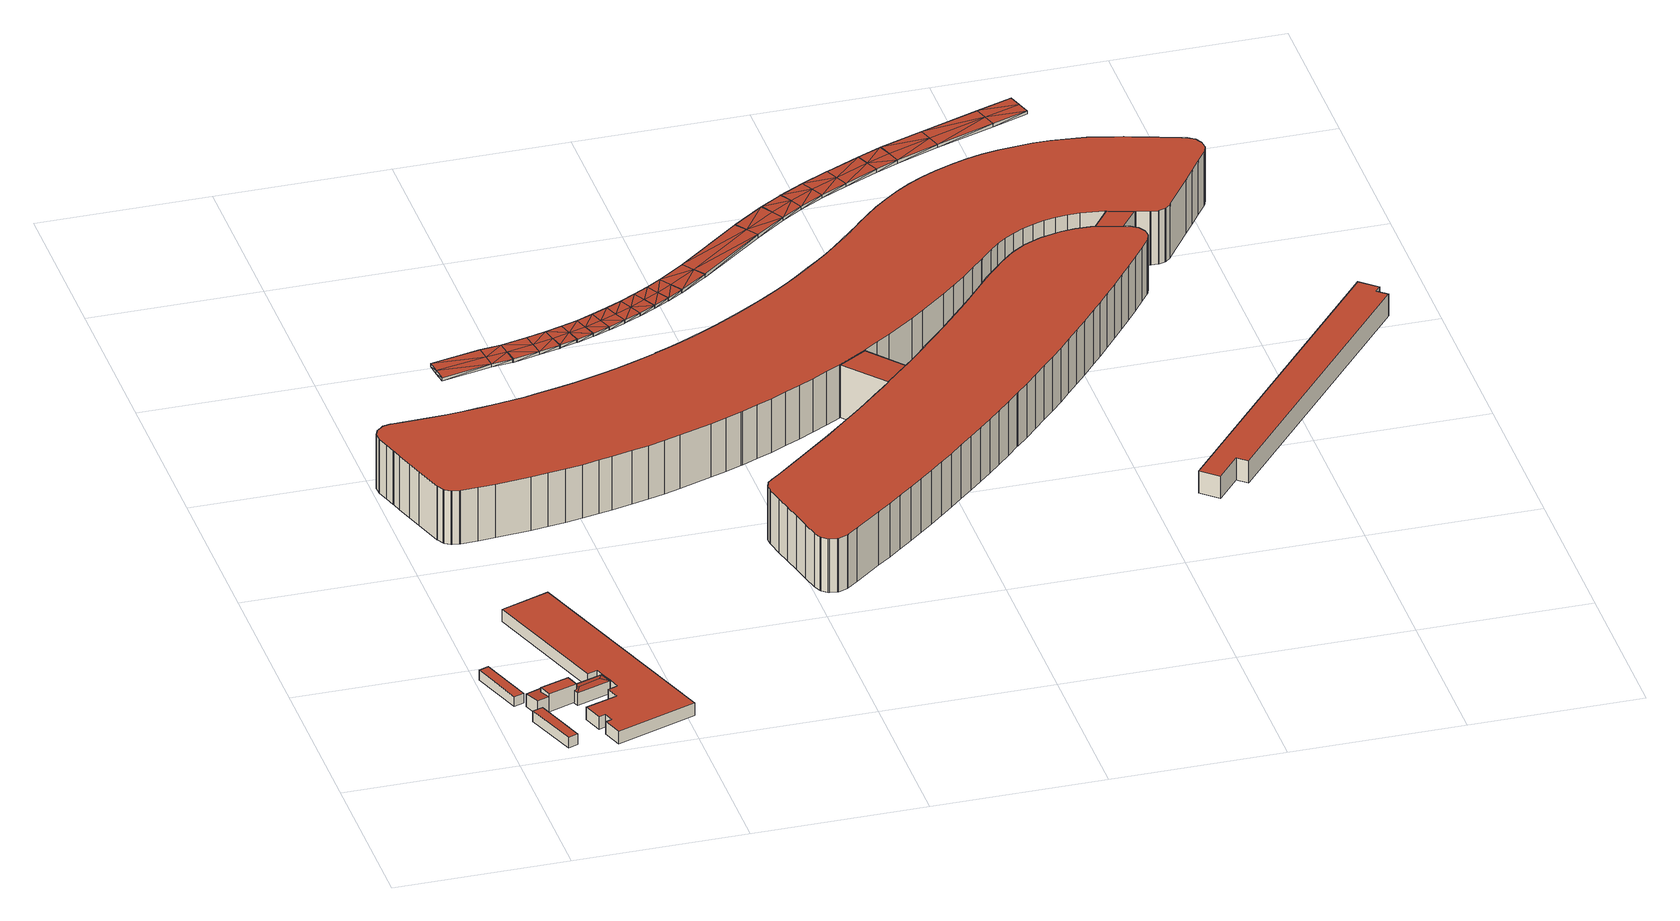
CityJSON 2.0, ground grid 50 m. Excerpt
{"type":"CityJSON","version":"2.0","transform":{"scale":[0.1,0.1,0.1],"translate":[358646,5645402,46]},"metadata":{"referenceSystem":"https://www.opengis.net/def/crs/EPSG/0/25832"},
"CityObjects":{
"building1":{"type":"Building","attributes":{"Gemeindeschluessel":"05315000","Geometrietyp2DReferenz":"3000","function":"31001_2000","roofType":"1000","measuredHeight":3.17},"geometry":[{"type":"Solid","lod":"2","boundaries":[[[[0,1,2,3]],[[4,5,1,0]],[[6,7,5,4]],[[3,2,7,6]],[[4,0,3,6]],[[1,5,7,2]]]],"semantics":{"surfaces":[{"type":"WallSurface"},{"type":"RoofSurface"},{"type":"GroundSurface"}],"values":[[0,0,0,0,1,2]]}}]},
"building2":{"type":"Building","attributes":{"Gemeindeschluessel":"05315000","Geometrietyp2DReferenz":"3000","function":"31001_2000","roofType":"1000","measuredHeight":3.33},"geometry":[{"type":"Solid","lod":"2","boundaries":[[[[8,9,10,11]],[[12,13,9,8]],[[14,15,13,12]],[[11,10,15,14]],[[12,8,11,14]],[[9,13,15,10]]]],"semantics":{"surfaces":[{"type":"WallSurface"},{"type":"RoofSurface"},{"type":"GroundSurface"}],"values":[[0,0,0,0,1,2]]}}]},
"building3":{"type":"Building","attributes":{"Gemeindeschluessel":"05315000","Geometrietyp2DReferenz":"3000","function":"51009_1610","roofType":"2100","measuredHeight":4.48},"geometry":[{"type":"Solid","lod":"2","boundaries":[[[[16,17,18,19]],[[20,21,17,16]],[[22,23,21,20]],[[19,18,23,22]],[[20,16,19,22]],[[17,21,23,18]]]],"semantics":{"surfaces":[{"type":"WallSurface"},{"type":"RoofSurface"},{"type":"GroundSurface"}],"values":[[0,0,0,0,1,2]]}}]},
"building4":{"type":"Building","attributes":{"Gemeindeschluessel":"05315000","Geometrietyp2DReferenz":"3000","function":"51009_1610","roofType":"1000","measuredHeight":5.57},"geometry":[{"type":"Solid","lod":"2","boundaries":[[[[24,25,26,27]],[[28,29,25,24]],[[30,31,29,28]],[[27,26,31,30]],[[28,24,27,30]],[[25,29,31,26]]]],"semantics":{"surfaces":[{"type":"WallSurface"},{"type":"RoofSurface"},{"type":"GroundSurface"}],"values":[[0,0,0,0,1,2]]}}]},
"building5":{"type":"Building","attributes":{"Gemeindeschluessel":"05315000","Geometrietyp2DReferenz":"3000","function":"51009_1610","roofType":"5000","measuredHeight":4.31},"geometry":[{"type":"Solid","lod":"2","boundaries":[[[[32,33,34,35]],[[36,37,33,32]],[[38,39,37,36]],[[35,34,39,38]],[[40,38,36,41]],[[36,32,41]],[[41,32,35,40]],[[35,38,40]],[[33,37,39,34]]]],"semantics":{"surfaces":[{"type":"WallSurface"},{"type":"RoofSurface"},{"type":"GroundSurface"}],"values":[[0,0,0,0,1,1,1,1,2]]}}]},
"building6":{"type":"Building","attributes":{"Gemeindeschluessel":"05315000","Geometrietyp2DReferenz":"3000","function":"31001_2000","roofType":"1000","measuredHeight":3.94},"geometry":[{"type":"Solid","lod":"2","boundaries":[[[[42,43,44,45]],[[46,47,43,42]],[[48,49,47,46]],[[50,51,49,48]],[[52,53,51,50]],[[54,55,53,52]],[[56,57,55,54]],[[58,59,57,56]],[[60,61,59,58]],[[62,63,61,60]],[[64,65,63,62]],[[66,67,65,64]],[[68,69,67,66]],[[70,71,69,68]],[[72,73,71,70]],[[45,44,73,72]],[[70,68,66,64,62,60,58,56,54,52,50,48,46,42,45,72]],[[43,47,49,51,53,55,57,59,61,63,65,67,69,71,73,44]]]],"semantics":{"surfaces":[{"type":"WallSurface"},{"type":"RoofSurface"},{"type":"GroundSurface"}],"values":[[0,0,0,0,0,0,0,0,0,0,0,0,0,0,0,0,1,2]]}}]},
"building7":{"type":"Building","attributes":{"Gemeindeschluessel":"05315000","Geometrietyp2DReferenz":"3000","function":"31001_2461"},"children":["building7-1","building7-2","building7-3","building7-4"]},
"building7-1":{"type":"BuildingPart","attributes":{"roofType":"1000","measuredHeight":16.87},"parents":["building7"],"geometry":[{"type":"Solid","lod":"2","boundaries":[[[[74,75,76,77]],[[78,79,75,74]],[[80,81,79,78]],[[82,83,81,80]],[[84,85,83,82]],[[86,87,85,84]],[[88,89,87,86]],[[90,91,89,88]],[[92,93,91,90]],[[94,95,93,92]],[[96,97,95,94]],[[98,99,97,96]],[[100,101,99,98]],[[102,103,101,100]],[[104,105,106,107]],[[108,109,105,104]],[[110,111,109,108]],[[112,113,111,110]],[[114,115,113,112]],[[116,117,115,114]],[[118,119,117,116]],[[120,121,119,118]],[[122,123,121,120]],[[124,125,123,122]],[[126,127,125,124]],[[128,129,127,126]],[[130,131,129,128]],[[132,133,131,130]],[[134,135,133,132]],[[136,137,135,134]],[[138,139,137,136]],[[140,141,139,138]],[[142,143,141,140]],[[144,145,143,142]],[[146,147,145,144]],[[148,149,147,146]],[[150,151,152,149,148]],[[153,154,155,156,157]],[[158,159,154,153]],[[160,161,159,158]],[[162,163,161,160]],[[164,165,163,162]],[[166,167,165,164]],[[168,169,167,166]],[[170,171,169,168]],[[172,173,171,170]],[[174,175,173,172]],[[176,177,175,174]],[[178,179,177,176]],[[180,181,179,178]],[[182,183,181,180]],[[184,185,183,182]],[[186,187,185,184]],[[188,189,187,186]],[[190,191,189,188]],[[192,193,191,190]],[[194,195,193,192]],[[196,197,195,194]],[[198,199,197,196]],[[200,201,199,198]],[[202,203,201,200]],[[204,205,203,202]],[[206,207,205,204]],[[208,209,207,206]],[[210,211,209,208]],[[212,213,211,210]],[[214,215,213,212]],[[216,217,215,214]],[[218,219,217,216]],[[220,221,219,218]],[[222,223,221,220]],[[224,225,223,222]],[[226,227,225,224]],[[228,229,227,226]],[[230,231,229,228]],[[232,233,231,230]],[[234,235,233,232]],[[236,237,235,234]],[[238,239,237,236]],[[240,241,239,238]],[[242,243,241,240]],[[244,245,243,242]],[[246,247,245,244]],[[248,249,247,246]],[[250,251,249,248]],[[252,253,251,250]],[[254,255,253,252]],[[256,257,255,254]],[[258,259,257,256]],[[260,261,259,258]],[[262,263,261,260]],[[264,265,263,262]],[[266,267,265,264]],[[268,269,267,266]],[[270,271,269,268]],[[272,273,271,270]],[[274,275,273,272]],[[276,277,275,274]],[[278,279,277,276]],[[280,281,279,278]],[[282,283,281,280]],[[284,285,283,282]],[[286,287,285,284]],[[288,289,287,286]],[[290,291,289,288]],[[292,293,291,290]],[[294,295,293,292]],[[296,297,295,294]],[[298,299,297,296]],[[300,301,299,298]],[[302,303,301,300]],[[304,305,303,302]],[[306,307,305,304]],[[308,309,307,306]],[[310,311,309,308]],[[312,313,311,310]],[[314,315,313,312]],[[316,317,315,314]],[[318,319,317,316]],[[320,321,319,318]],[[322,323,321,320]],[[324,325,323,322]],[[326,327,325,324]],[[328,329,327,326]],[[330,331,329,328]],[[332,333,331,330]],[[334,335,333,332]],[[336,337,335,334]],[[338,339,337,336]],[[340,341,339,338]],[[342,343,341,340]],[[344,345,343,342]],[[346,347,345,344]],[[348,349,347,346]],[[350,351,349,348]],[[352,353,351,350]],[[354,355,353,352]],[[356,357,355,354]],[[358,359,357,356]],[[360,361,359,358]],[[362,363,361,360]],[[364,365,363,362]],[[366,367,365,364]],[[368,369,367,366]],[[370,371,369,368]],[[372,373,371,370]],[[374,375,373,372]],[[376,377,375,374]],[[378,379,377,376]],[[380,381,379,378]],[[77,76,381,380]],[[378,376,374,372,370,368,366,364,362,360,358,356,354,352,350,348,346,344,342,340,338,336,334,332,330,328,326,324,322,320,318,316,314,312,310,308,306,304,302,300,298,296,294,292,290,288,286,284,282,280,278,276,274,272,270,268,266,264,262,260,258,256,254,252,250,248,246,244,242,240,238,236,234,232,230,228,226,224,222,220,218,216,214,212,210,208,206,204,202,200,198,196,194,192,190,188,186,184,182,180,178,176,174,172,170,168,166,164,162,160,158,153,157,150,148,146,144,142,140,138,136,134,132,130,128,126,124,122,120,118,116,114,112,110,108,104,107,102,100,98,96,94,92,90,88,86,84,82,80,78,74,77,380]],[[75,79,81,83,85,87,89,91,93,95,97,99,101,103,106,105,109,111,113,115,117,119,121,123,125,127,129,131,133,135,137,139,141,143,145,147,149,152,155,154,159,161,163,165,167,169,171,173,175,177,179,181,183,185,187,189,191,193,195,197,199,201,203,205,207,209,211,213,215,217,219,221,223,225,227,229,231,233,235,237,239,241,243,245,247,249,251,253,255,257,259,261,263,265,267,269,271,273,275,277,279,281,283,285,287,289,291,293,295,297,299,301,303,305,307,309,311,313,315,317,319,321,323,325,327,329,331,333,335,337,339,341,343,345,347,349,351,353,355,357,359,361,363,365,367,369,371,373,375,377,379,381,76]],[[106,103,102,107]],[[151,150,157,156]],[[155,152,151,156]]]],"semantics":{"surfaces":[{"type":"WallSurface"},{"type":"RoofSurface"},{"type":"GroundSurface"},{"type":"ClosureSurface"}],"values":[[0,0,0,0,0,0,0,0,0,0,0,0,0,0,0,0,0,0,0,0,0,0,0,0,0,0,0,0,0,0,0,0,0,0,0,0,0,0,0,0,0,0,0,0,0,0,0,0,0,0,0,0,0,0,0,0,0,0,0,0,0,0,0,0,0,0,0,0,0,0,0,0,0,0,0,0,0,0,0,0,0,0,0,0,0,0,0,0,0,0,0,0,0,0,0,0,0,0,0,0,0,0,0,0,0,0,0,0,0,0,0,0,0,0,0,0,0,0,0,0,0,0,0,0,0,0,0,0,0,0,0,0,0,0,0,0,0,0,0,0,0,0,0,0,0,0,0,0,0,0,0,1,2,3,0,3]]}}]},
"building7-2":{"type":"BuildingPart","attributes":{"roofType":"1000","measuredHeight":16.85},"parents":["building7"],"geometry":[{"type":"Solid","lod":"2","boundaries":[[[[107,106,382,383]],[[384,385,103,102]],[[102,107,383,384]],[[106,103,385,382]],[[106,107,102,103]],[[385,384,383,382]]]],"semantics":{"surfaces":[{"type":"WallSurface"},{"type":"RoofSurface"},{"type":"GroundSurface"},{"type":"ClosureSurface"}],"values":[[0,0,1,2,3,3]]}}]},
"building7-3":{"type":"BuildingPart","attributes":{"roofType":"1000","measuredHeight":16.89},"parents":["building7"],"geometry":[{"type":"Solid","lod":"2","boundaries":[[[[386,387,388,389]],[[390,391,387,386]],[[392,393,391,390]],[[394,395,393,392]],[[396,397,395,394]],[[398,399,397,396]],[[400,401,399,398]],[[402,403,401,400]],[[404,405,403,402]],[[406,407,405,404]],[[408,409,407,406]],[[410,411,409,408]],[[412,413,411,410]],[[414,415,413,412]],[[416,417,415,414]],[[418,419,417,416]],[[420,421,419,418]],[[422,423,421,420]],[[424,425,423,422]],[[426,427,425,424]],[[428,429,427,426]],[[430,431,429,428]],[[432,433,431,430]],[[434,435,433,432]],[[436,437,435,434]],[[438,439,437,436]],[[440,441,439,438]],[[442,443,441,440]],[[444,445,443,442]],[[446,447,445,444]],[[448,449,447,446]],[[450,451,449,448]],[[452,453,451,450]],[[454,455,453,452]],[[456,457,455,454]],[[458,459,457,456]],[[460,461,459,458]],[[462,463,461,460]],[[464,465,463,462]],[[466,467,465,464]],[[468,469,467,466]],[[470,471,469,468]],[[472,473,471,470]],[[474,475,473,472]],[[476,477,475,474]],[[478,479,477,476]],[[480,481,479,478]],[[482,483,481,480]],[[484,485,483,482]],[[486,487,485,484]],[[488,489,487,486]],[[490,491,489,488]],[[492,493,491,490]],[[494,495,493,492]],[[496,497,495,494]],[[498,499,497,496]],[[500,501,499,498]],[[502,503,501,500]],[[504,505,503,502]],[[506,507,505,504]],[[508,509,507,506]],[[510,511,509,508]],[[512,513,511,510]],[[514,515,513,512]],[[516,517,515,514]],[[518,519,517,516]],[[520,521,519,518]],[[522,523,524,521,520]],[[525,526,527,528,529]],[[530,531,526,525]],[[532,533,531,530]],[[534,535,533,532]],[[536,537,535,534]],[[538,539,537,536]],[[540,541,539,538]],[[542,543,541,540]],[[544,545,543,542]],[[546,547,545,544]],[[548,549,547,546]],[[550,551,549,548]],[[552,553,551,550]],[[554,555,553,552]],[[556,557,555,554]],[[558,559,557,556]],[[560,561,559,558]],[[562,563,561,560]],[[564,565,563,562]],[[566,567,565,564]],[[568,569,567,566]],[[383,382,569,568]],[[570,571,385,384]],[[572,573,571,570]],[[574,575,573,572]],[[576,577,575,574]],[[578,579,577,576]],[[580,581,579,578]],[[582,583,581,580]],[[584,585,583,582]],[[586,587,585,584]],[[389,388,587,586]],[[584,582,580,578,576,574,572,570,384,383,568,566,564,562,560,558,556,554,552,550,548,546,544,542,540,538,536,534,532,530,525,529,522,520,518,516,514,512,510,508,506,504,502,500,498,496,494,492,490,488,486,484,482,480,478,476,474,472,470,468,466,464,462,460,458,456,454,452,450,448,446,444,442,440,438,436,434,432,430,428,426,424,422,420,418,416,414,412,410,408,406,404,402,400,398,396,394,392,390,386,389,586]],[[387,391,393,395,397,399,401,403,405,407,409,411,413,415,417,419,421,423,425,427,429,431,433,435,437,439,441,443,445,447,449,451,453,455,457,459,461,463,465,467,469,471,473,475,477,479,481,483,485,487,489,491,493,495,497,499,501,503,505,507,509,511,513,515,517,519,521,524,527,526,531,533,535,537,539,541,543,545,547,549,551,553,555,557,559,561,563,565,567,569,382,385,571,573,575,577,579,581,583,585,587,388]],[[523,522,529,528]],[[527,524,523,528]],[[385,382,383,384]]]],"semantics":{"surfaces":[{"type":"WallSurface"},{"type":"RoofSurface"},{"type":"GroundSurface"},{"type":"ClosureSurface"}],"values":[[0,0,0,0,0,0,0,0,0,0,0,0,0,0,0,0,0,0,0,0,0,0,0,0,0,0,0,0,0,0,0,0,0,0,0,0,0,0,0,0,0,0,0,0,0,0,0,0,0,0,0,0,0,0,0,0,0,0,0,0,0,0,0,0,0,0,0,0,0,0,0,0,0,0,0,0,0,0,0,0,0,0,0,0,0,0,0,0,0,0,0,0,0,0,0,0,0,0,0,0,1,2,0,3,3]]}}]},
"building7-4":{"type":"BuildingPart","attributes":{"roofType":"1000","measuredHeight":16.73},"parents":["building7"],"geometry":[{"type":"Solid","lod":"2","boundaries":[[[[528,527,152,151]],[[156,155,524,523]],[[528,151,156,523]],[[152,527,524,155]],[[155,156,151,152]],[[527,528,523,524]]]],"semantics":{"surfaces":[{"type":"WallSurface"},{"type":"RoofSurface"},{"type":"GroundSurface"},{"type":"ClosureSurface"}],"values":[[0,0,1,2,3,3]]}}]},
"building8":{"type":"Building","attributes":{"Geometrietyp2DReferenz":"2000","Gemeindeschluessel":"05315000","function":"53001_1830","roofType":"9999","measuredHeight":1},"geometry":[{"type":"Solid","lod":"2","boundaries":[[[[588,589,590]],[[591,592,593]],[[592,588,593]],[[594,595,596]],[[595,597,596]],[[598,599,594]],[[599,595,594]],[[600,601,598]],[[601,599,598]],[[602,603,600]],[[603,601,600]],[[604,605,602]],[[605,603,602]],[[606,607,604]],[[607,605,604]],[[608,609,606]],[[609,607,606]],[[610,611,591]],[[611,592,591]],[[612,613,610]],[[613,611,610]],[[614,615,612]],[[615,613,612]],[[616,617,614]],[[617,615,614]],[[618,619,616]],[[619,617,616]],[[620,621,618]],[[621,619,618]],[[622,623,608]],[[623,609,608]],[[624,625,622]],[[625,623,622]],[[626,627,624]],[[627,625,624]],[[628,629,626]],[[629,627,626]],[[630,631,628]],[[631,629,628]],[[632,633,630]],[[633,631,630]],[[634,635,632]],[[636,637,620]],[[637,621,620]],[[638,639,636]],[[639,637,636]],[[640,641,638]],[[641,639,638]],[[642,643,640]],[[643,641,640]],[[644,645,642]],[[635,633,632]],[[646,647,634]],[[647,635,634]],[[648,649,646]],[[649,647,646]],[[650,651,648]],[[651,649,648]],[[652,653,650]],[[653,651,650]],[[654,655,652]],[[655,653,652]],[[645,643,642]],[[656,657,644]],[[657,645,644]],[[658,659,656]],[[659,657,656]],[[660,661,658]],[[661,659,658]],[[662,663,654]],[[663,655,654]],[[664,665,662]],[[665,663,662]],[[666,667,664]],[[667,665,664]],[[668,669,666]],[[669,667,666]],[[670,671,668]],[[671,669,668]],[[672,673,670]],[[673,671,670]],[[674,675,660]],[[675,661,660]],[[676,677,674]],[[677,675,674]],[[678,679,676]],[[679,677,676]],[[680,681,678]],[[681,679,678]],[[682,683,680]],[[683,681,680]],[[684,685,682]],[[685,683,682]],[[686,687,684]],[[687,685,684]],[[688,689,686]],[[689,687,686]],[[690,691,688]],[[691,689,688]],[[692,693,690]],[[693,691,690]],[[694,695,692]],[[695,693,692]],[[696,697,694]],[[698,699,672]],[[699,673,672]],[[700,701,698]],[[701,699,698]],[[702,703,700]],[[703,701,700]],[[704,705,702]],[[705,703,702]],[[697,695,694]],[[706,707,696]],[[707,697,696]],[[708,709,706]],[[709,707,706]],[[710,711,704]],[[711,705,704]],[[712,713,710]],[[713,711,710]],[[714,715,712]],[[715,713,712]],[[716,717,714]],[[718,719,708]],[[719,709,708]],[[720,721,718]],[[721,719,718]],[[722,723,720]],[[723,721,720]],[[717,715,714]],[[724,725,716]],[[725,717,716]],[[726,727,724]],[[727,725,724]],[[728,729,726]],[[729,727,726]],[[730,731,728]],[[732,733,722]],[[733,723,722]],[[734,735,732]],[[735,733,732]],[[736,737,734]],[[737,735,734]],[[596,597,736]],[[597,737,736]],[[731,729,728]],[[738,739,730]],[[739,731,730]],[[740,741,738]],[[741,739,738]],[[742,743,740]],[[743,741,740]],[[744,745,742]],[[745,743,742]],[[746,747,744]],[[747,745,744]],[[590,589,746]],[[589,747,746]],[[593,588,590]],[[748,715,749]],[[749,715,717]],[[749,717,725]],[[750,703,705]],[[750,705,711]],[[750,711,748]],[[748,711,713]],[[751,699,750]],[[750,699,701]],[[750,701,703]],[[752,673,751]],[[751,673,699]],[[753,671,673]],[[753,673,752]],[[754,669,671]],[[754,671,753]],[[755,667,669]],[[755,669,754]],[[756,665,667]],[[756,667,755]],[[757,663,665]],[[619,758,617]],[[617,758,615]],[[621,759,758]],[[621,758,619]],[[757,665,756]],[[760,655,663]],[[760,663,757]],[[761,653,655]],[[761,655,760]],[[762,651,761]],[[761,651,653]],[[763,649,651]],[[637,764,759]],[[637,759,621]],[[639,765,637]],[[637,765,764]],[[641,766,765]],[[641,765,639]],[[643,767,766]],[[763,651,762]],[[768,647,763]],[[763,647,649]],[[769,635,647]],[[769,647,768]],[[631,633,769]],[[769,633,635]],[[643,766,641]],[[645,749,767]],[[645,767,643]],[[657,748,749]],[[657,749,645]],[[659,750,657]],[[657,750,748]],[[675,751,661]],[[661,751,659]],[[659,751,750]],[[681,752,679]],[[679,752,751]],[[679,751,677]],[[677,751,675]],[[687,753,685]],[[685,753,752]],[[685,752,683]],[[683,752,681]],[[693,754,691]],[[691,754,753]],[[691,753,689]],[[689,753,687]],[[695,755,693]],[[693,755,754]],[[707,756,755]],[[707,755,697]],[[697,755,695]],[[719,757,709]],[[709,757,756]],[[709,756,707]],[[733,760,723]],[[723,760,721]],[[721,760,757]],[[721,757,719]],[[597,761,737]],[[737,761,735]],[[735,761,760]],[[735,760,733]],[[601,762,599]],[[599,762,761]],[[599,761,595]],[[595,761,597]],[[605,763,762]],[[605,762,603]],[[603,762,601]],[[623,768,609]],[[609,768,607]],[[607,768,763]],[[607,763,605]],[[627,769,768]],[[627,768,625]],[[625,768,623]],[[629,631,627]],[[627,631,769]],[[758,611,615]],[[615,611,613]],[[759,592,758]],[[758,592,611]],[[764,589,588]],[[764,588,759]],[[759,588,592]],[[765,743,745]],[[765,745,747]],[[765,747,764]],[[764,747,589]],[[766,741,743]],[[766,743,765]],[[767,731,766]],[[766,731,739]],[[766,739,741]],[[749,725,727]],[[749,727,767]],[[767,727,729]],[[767,729,731]],[[748,713,715]],[[598,594,770]],[[594,596,770]],[[604,771,772]],[[604,602,771]],[[602,600,771]],[[622,608,773]],[[608,606,773]],[[606,772,773]],[[606,604,772]],[[626,773,774]],[[626,624,773]],[[624,622,773]],[[628,626,630]],[[626,774,630]],[[775,614,610]],[[614,612,610]],[[776,775,591]],[[775,610,591]],[[777,593,590]],[[777,776,593]],[[776,591,593]],[[778,744,742]],[[778,746,744]],[[778,777,746]],[[777,590,746]],[[779,742,740]],[[779,778,742]],[[780,779,730]],[[779,738,730]],[[779,740,738]],[[781,726,724]],[[781,780,726]],[[780,728,726]],[[780,730,728]],[[782,714,712]],[[782,781,714]],[[781,716,714]],[[781,724,716]],[[783,704,702]],[[783,710,704]],[[783,782,710]],[[782,712,710]],[[784,783,698]],[[783,700,698]],[[783,702,700]],[[785,784,672]],[[784,698,672]],[[786,672,670]],[[786,785,672]],[[787,670,668]],[[787,786,670]],[[788,668,666]],[[788,787,668]],[[789,666,664]],[[789,788,666]],[[790,664,662]],[[790,789,664]],[[791,662,654]],[[791,790,662]],[[770,654,652]],[[770,791,654]],[[771,770,650]],[[618,616,775]],[[616,614,775]],[[620,775,776]],[[620,618,775]],[[636,776,777]],[[636,620,776]],[[638,636,778]],[[636,777,778]],[[640,778,779]],[[640,638,778]],[[642,779,780]],[[770,652,650]],[[772,650,648]],[[772,771,650]],[[773,772,646]],[[772,648,646]],[[642,640,779]],[[644,780,781]],[[644,642,780]],[[656,781,782]],[[656,644,781]],[[658,656,783]],[[656,782,783]],[[674,660,784]],[[660,658,784]],[[658,783,784]],[[680,678,785]],[[678,784,785]],[[678,676,784]],[[774,646,634]],[[774,773,646]],[[630,774,632]],[[774,634,632]],[[676,674,784]],[[686,684,786]],[[684,785,786]],[[684,682,785]],[[682,680,785]],[[692,690,787]],[[690,786,787]],[[690,688,786]],[[688,686,786]],[[694,692,788]],[[692,787,788]],[[706,788,789]],[[706,696,788]],[[696,694,788]],[[718,708,790]],[[708,789,790]],[[708,706,789]],[[732,722,791]],[[722,720,791]],[[720,790,791]],[[720,718,790]],[[596,736,770]],[[736,734,770]],[[734,791,770]],[[734,732,791]],[[600,598,771]],[[598,770,771]]]],"semantics":{"surfaces":[{"type":"WallSurface"},{"type":"GroundSurface"},{"type":"RoofSurface"}],"values":[[0,0,0,0,0,0,0,0,0,0,0,0,0,0,0,0,0,0,0,0,0,0,0,0,0,0,0,0,0,0,0,0,0,0,0,0,0,0,0,0,0,0,0,0,0,0,0,0,0,0,0,0,0,0,0,0,0,0,0,0,0,0,0,0,0,0,0,0,0,0,0,0,0,0,0,0,0,0,0,0,0,0,0,0,0,0,0,0,0,0,0,0,0,0,0,0,0,0,0,0,0,0,0,0,0,0,0,0,0,0,0,0,0,0,0,0,0,0,0,0,0,0,0,0,0,0,0,0,0,0,0,0,0,0,0,0,0,0,0,0,0,0,0,0,0,0,0,0,0,0,0,0,0,0,0,0,0,0,0,0,1,1,1,1,1,1,1,1,1,1,1,1,1,1,1,1,1,1,1,1,1,1,1,1,1,1,1,1,1,1,1,1,1,1,1,1,1,1,1,1,1,1,1,1,1,1,1,1,1,1,1,1,1,1,1,1,1,1,1,1,1,1,1,1,1,1,1,1,1,1,1,1,1,1,1,1,1,1,1,1,1,1,1,1,1,1,1,1,1,1,1,1,1,1,1,1,1,1,1,1,1,1,1,1,1,1,1,1,1,1,1,1,1,1,1,1,1,1,1,1,1,1,2,2,2,2,2,2,2,2,2,2,2,2,2,2,2,2,2,2,2,2,2,2,2,2,2,2,2,2,2,2,2,2,2,2,2,2,2,2,2,2,2,2,2,2,2,2,2,2,2,2,2,2,2,2,2,2,2,2,2,2,2,2,2,2,2,2,2,2,2,2,2,2,2,2,2,2,2,2,2,2,2,2,2,2,2,2,2,2,2,2,2,2,2,2,2,2,2,2,2,2,2,2,2,2,2,2,2,2,2,2,2,2,2,2,2,2,2,2,2,2,2,2]]}}]},
"building9":{"type":"Building","attributes":{"Gemeindeschluessel":"05315000","Geometrietyp2DReferenz":"3000","function":"31001_2400","roofType":"1000","measuredHeight":7},"geometry":[{"type":"Solid","lod":"2","boundaries":[[[[792,793,794,795]],[[796,797,793,792]],[[798,799,797,796]],[[800,801,799,798]],[[802,803,801,800]],[[804,805,803,802]],[[806,807,805,804]],[[795,794,807,806]],[[804,802,800,798,796,792,795,806]],[[793,797,799,801,803,805,807,794]]]],"semantics":{"surfaces":[{"type":"WallSurface"},{"type":"RoofSurface"},{"type":"GroundSurface"}],"values":[[0,0,0,0,0,0,0,0,1,2]]}}]}
},
"vertices":[
[34,426,55],[34,426,24],[5,416,24],[5,416,55],[88,270,55],[88,270,24],[59,260,55],[59,260,24],
[117,188,55],[117,188,22],[87,178,22],[87,178,55],[171,32,55],[171,32,22],[142,22,55],[142,22,22],
[90,253,63],[90,253,23],[108,202,23],[108,202,68],[132,269,63],[132,269,23],[150,217,68],[150,217,23],
[214,279,78],[214,279,22],[129,250,22],[129,250,78],[227,241,78],[227,241,22],[143,212,78],[143,212,22],
[312,295,61],[312,295,22],[211,260,22],[211,260,61],[325,257,61],[325,257,22],[225,222,61],[225,222,22],[237,247,65],[300,270,65],
[257,62,61],[257,62,22],[277,5,22],[277,5,61],[276,69,61],[276,69,22],[266,97,61],[266,97,22],[247,90,61],[247,90,22],[227,147,61],[227,147,22],[322,180,61],[322,180,22],[309,218,61],[309,218,22],[337,228,61],[337,228,22],[326,261,61],[326,261,22],[316,289,61],[316,289,22],[306,318,61],[306,318,22],[277,308,61],[277,308,22],[146,686,61],[146,686,22],[288,736,61],[288,736,22],[513,88,61],[513,88,22],
[2539,2204,186],[2539,2204,17],[2541,2207,17],[2541,2207,186],[2511,2164,186],[2511,2164,17],[2482,2122,186],[2482,2122,17],[2453,2082,186],[2453,2082,17],[2379,1975,186],[2379,1975,17],[2377,1972,186],[2377,1972,17],[2362,1959,186],[2362,1959,17],[2360,1958,186],[2360,1958,17],[2341,1952,186],[2341,1952,17],[2339,1951,186],[2339,1951,17],[2319,1953,186],[2319,1953,17],[2316,1954,186],[2316,1954,17],[2280,1965,186],[2280,1965,17],[2277,1966,186],[2277,1966,17],[2201,1989,186],[2201,1989,17],[2204,1988,17],[2204,1988,186],[2134,1998,186],[2134,1998,17],[2099,1997,186],[2099,1997,17],[2064,1993,186],[2064,1993,17],[2030,1987,186],[2030,1987,17],[1997,1977,186],[1997,1977,17],[1965,1964,186],[1965,1964,17],[1934,1948,186],[1934,1948,17],[1905,1929,186],[1905,1929,17],[1878,1907,186],[1878,1907,17],[1853,1883,186],[1853,1883,17],[1818,1847,186],[1818,1847,17],[1815,1844,186],[1815,1844,17],[1780,1808,186],[1780,1808,17],[1744,1772,186],[1744,1772,17],[1707,1738,186],[1707,1738,17],[1669,1704,186],[1669,1704,17],[1592,1639,186],[1592,1639,17],[1553,1607,186],[1553,1607,17],[1472,1547,186],[1472,1547,17],[1431,1518,186],[1431,1518,17],[1390,1491,186],[1390,1491,17],[1388,1489,186],[1388,1489,184],[1388,1489,17],[1302,1436,186],[1302,1436,17],[1304,1438,17],[1304,1438,184],[1304,1438,186],[1259,1412,186],[1259,1412,17],[1215,1387,186],[1215,1387,17],[1170,1364,186],[1170,1364,17],[1125,1342,186],[1125,1342,17],[1080,1320,186],[1080,1320,17],[1034,1300,186],[1034,1300,17],[987,1280,186],[987,1280,17],[983,1278,186],[983,1278,17],[936,1260,186],[936,1260,17],[889,1243,186],[889,1243,17],[793,1210,186],[793,1210,17],[745,1196,186],[745,1196,17],[697,1182,186],[697,1182,17],[648,1170,186],[648,1170,17],[588,1157,186],[588,1157,17],[549,1148,186],[549,1148,17],[500,1138,186],[500,1138,17],[450,1130,186],[450,1130,17],[400,1122,186],[400,1122,17],[350,1117,186],[350,1117,17],[249,1107,186],[249,1107,17],[199,1104,186],[199,1104,17],[150,1102,186],[150,1102,17],[147,1102,186],[147,1102,17],[127,1106,186],[127,1106,17],[125,1107,186],[125,1107,17],[108,1118,186],[108,1118,17],[106,1120,186],[106,1120,17],[96,1138,186],[96,1138,17],[95,1140,186],[95,1140,17],[69,1224,186],[69,1224,17],[55,1267,186],[55,1267,17],[40,1313,186],[40,1313,17],[32,1341,186],[32,1341,17],[31,1344,186],[31,1344,17],[21,1376,186],[21,1376,17],[11,1408,186],[11,1408,17],[10,1410,186],[10,1410,17],[9,1432,186],[9,1432,17],[9,1435,186],[9,1435,17],[18,1455,186],[18,1455,17],[19,1457,186],[19,1457,17],[36,1471,186],[36,1471,17],[38,1473,186],[38,1473,17],[60,1478,186],[60,1478,17],[63,1478,186],[63,1478,17],[95,1478,186],[95,1478,17],[137,1479,186],[137,1479,17],[180,1481,186],[180,1481,17],[222,1483,186],[222,1483,17],[265,1487,186],[265,1487,17],[307,1491,186],[307,1491,17],[349,1497,186],[349,1497,17],[446,1511,186],[446,1511,17],[475,1518,186],[475,1518,17],[516,1527,186],[516,1527,17],[558,1536,186],[558,1536,17],[599,1546,186],[599,1546,17],[640,1558,186],[640,1558,17],[681,1570,186],[681,1570,17],[721,1583,186],[721,1583,17],[761,1597,186],[761,1597,17],[801,1612,186],[801,1612,17],[841,1628,186],[841,1628,17],[845,1630,186],[845,1630,17],[884,1646,186],[884,1646,17],[923,1663,186],[923,1663,17],[961,1681,186],[961,1681,17],[999,1700,186],[999,1700,17],[1037,1720,186],[1037,1720,17],[1074,1741,186],[1074,1741,17],[1111,1762,186],[1111,1762,17],[1147,1784,186],[1147,1784,17],[1183,1807,186],[1183,1807,17],[1204,1820,186],[1204,1820,17],[1254,1854,186],[1254,1854,17],[1288,1879,186],[1288,1879,17],[1322,1905,186],[1322,1905,17],[1355,1932,186],[1355,1932,17],[1388,1959,186],[1388,1959,17],[1420,1986,186],[1420,1986,17],[1451,2015,186],[1451,2015,17],[1482,2044,186],[1482,2044,17],[1513,2074,186],[1513,2074,17],[1542,2105,186],[1542,2105,17],[1545,2108,186],[1545,2108,17],[1580,2144,186],[1580,2144,17],[1615,2178,186],[1615,2178,17],[1653,2210,186],[1653,2210,17],[1692,2240,186],[1692,2240,17],[1733,2267,186],[1733,2267,17],[1776,2291,186],[1776,2291,17],[1821,2312,186],[1821,2312,17],[1867,2330,186],[1867,2330,17],[1914,2346,186],[1914,2346,17],[1962,2358,186],[1962,2358,17],[2009,2366,186],[2009,2366,17],[2109,2375,186],[2109,2375,17],[2158,2374,186],[2158,2374,17],[2256,2363,186],[2256,2363,17],[2352,2339,186],[2352,2339,17],[2395,2325,186],[2395,2325,17],[2442,2310,186],[2442,2310,17],[2490,2294,186],[2490,2294,17],[2511,2287,186],[2511,2287,17],[2514,2286,186],[2514,2286,17],[2532,2275,186],[2532,2275,17],[2534,2273,186],[2534,2273,17],[2545,2254,186],[2545,2254,17],[2546,2252,186],[2546,2252,17],[2548,2230,186],[2548,2230,17],[2548,2227,186],[2548,2227,17],
[2154,1922,17],[2154,1922,186],[2228,1902,186],[2228,1902,17],
[2269,1815,186],[2269,1815,17],[2270,1817,17],[2270,1817,186],[2245,1783,186],[2245,1783,17],[2215,1742,186],[2215,1742,17],[2185,1702,186],[2185,1702,17],[2154,1662,186],[2154,1662,17],[2123,1623,186],[2123,1623,17],[2091,1583,186],[2091,1583,17],[2060,1544,186],[2060,1544,17],[2033,1513,186],[2033,1513,17],[1995,1467,186],[1995,1467,17],[1962,1428,186],[1962,1428,17],[1929,1391,186],[1929,1391,17],[1896,1353,186],[1896,1353,17],[1862,1315,186],[1862,1315,17],[1828,1278,186],[1828,1278,17],[1793,1241,186],[1793,1241,17],[1759,1205,186],[1759,1205,17],[1724,1169,186],[1724,1169,17],[1721,1166,186],[1721,1166,17],[1686,1129,186],[1686,1129,17],[1650,1094,186],[1650,1094,17],[1614,1058,186],[1614,1058,17],[1578,1023,186],[1578,1023,17],[1541,989,186],[1541,989,17],[1504,955,186],[1504,955,17],[1467,920,186],[1467,920,17],[1430,887,186],[1430,887,17],[1392,853,186],[1392,853,17],[1354,820,186],[1354,820,17],[1316,787,186],[1316,787,17],[1277,755,186],[1277,755,17],[1239,722,186],[1239,722,17],[1199,691,186],[1199,691,17],[1121,628,186],[1121,628,17],[1088,602,186],[1088,602,17],[1086,600,186],[1086,600,17],[1058,591,186],[1058,591,17],[1055,591,186],[1055,591,17],[1034,595,186],[1034,595,17],[1031,596,186],[1031,596,17],[1014,609,186],[1014,609,17],[1013,611,186],[1013,611,17],[1003,631,186],[1003,631,17],[1003,633,186],[1003,633,17],[992,681,186],[992,681,17],[981,730,186],[981,730,17],[970,779,186],[970,779,17],[959,823,186],[959,823,17],[949,873,186],[949,873,17],[948,876,186],[948,876,17],[948,894,186],[948,894,17],[948,897,186],[948,897,17],[954,914,186],[954,914,17],[956,916,186],[956,916,17],[966,926,186],[966,926,17],[968,928,186],[968,928,17],[992,947,186],[992,947,17],[1065,1008,186],[1065,1008,17],[1101,1039,186],[1101,1039,17],[1175,1101,186],[1175,1101,17],[1209,1133,186],[1209,1133,17],[1244,1165,186],[1244,1165,17],[1280,1197,186],[1280,1197,17],[1314,1229,186],[1314,1229,17],[1348,1262,186],[1348,1262,17],[1383,1295,186],[1383,1295,17],[1403,1315,186],[1403,1315,17],[1405,1318,186],[1405,1318,184],[1405,1318,17],[1476,1388,186],[1476,1388,17],[1474,1386,17],[1474,1386,184],[1474,1386,186],[1484,1396,186],[1484,1396,17],[1487,1399,186],[1487,1399,17],[1520,1433,186],[1520,1433,17],[1552,1468,186],[1552,1468,17],[1585,1503,186],[1585,1503,17],[1617,1538,186],[1617,1538,17],[1649,1573,186],[1649,1573,17],[1712,1644,186],[1712,1644,17],[1743,1681,186],[1743,1681,17],[1773,1717,186],[1773,1717,17],[1804,1754,186],[1804,1754,17],[1836,1789,186],[1836,1789,17],[1869,1824,186],[1869,1824,17],[1905,1857,186],[1905,1857,17],[1947,1886,186],[1947,1886,17],[1998,1908,186],[1998,1908,17],[2059,1923,186],[2059,1923,17],[2100,1926,186],[2100,1926,17],[2142,1924,186],[2142,1924,17],[2151,1923,186],[2151,1923,17],[2231,1901,186],[2231,1901,17],[2241,1898,186],[2241,1898,17],[2244,1897,186],[2244,1897,17],[2263,1885,186],[2263,1885,17],[2264,1884,186],[2264,1884,17],[2276,1865,186],[2276,1865,17],[2277,1862,186],[2277,1862,17],[2279,1840,186],[2279,1840,17],[2278,1838,186],[2278,1838,17],
[1742,2577,104],[1741,2576,104],[1741,2576,114],[1868,2617,118],[1868,2617,108],[1742,2577,114],[709,1927,73],[709,1927,63],[710,1927,73],[710,1927,63],[660,1915,71],[660,1915,61],[659,1914,71],[659,1914,61],[658,1914,71],[658,1914,61],[599,1902,69],[599,1902,59],[598,1902,69],[598,1902,59],[522,1888,66],[522,1888,56],[2039,2670,123],[2039,2670,113],[2142,2702,126],[2142,2702,116],[2154,2664,126],[2154,2664,116],[2166,2626,126],[2166,2626,116],[2062,2594,123],[2062,2594,113],[1892,2541,118],[1892,2541,108],[520,1888,66],[520,1888,56],[519,1888,66],[519,1888,56],[459,1882,65],[459,1882,55],[313,1857,61],[313,1857,51],[308,1897,61],[308,1897,51],[304,1937,61],[304,1937,51],[450,1961,65],[450,1961,55],[1768,2501,114],[1768,2501,104],[1703,2475,112],[1703,2475,102],[1605,2433,109],[1605,2433,99],[1528,2397,107],[1528,2397,97],[1460,2362,104],[1460,2362,94],[509,1967,66],[509,1967,56],[584,1980,69],[584,1980,59],[641,1992,71],[641,1992,61],[689,2004,73],[689,2004,63],[736,2018,74],[736,2018,64],[1399,2326,101],[1399,2326,91],[1312,2267,97],[1312,2267,87],[1125,2127,88],[1125,2127,78],[782,2034,76],[782,2034,66],[828,2052,78],[828,2052,68],[873,2071,80],[873,2071,70],[917,2093,82],[917,2093,72],[960,2116,83],[960,2116,73],[1001,2140,85],[1001,2140,75],[1124,2126,88],[1124,2126,78],[1123,2126,88],[1123,2126,78],[1045,2073,85],[1045,2073,75],[1044,2072,85],[1044,2072,75],[1043,2072,85],[1043,2072,75],[1000,2046,83],[1000,2046,73],[999,2046,83],[999,2046,73],[998,2046,83],[998,2046,73],[954,2022,82],[954,2022,72],[953,2021,82],[953,2021,72],[907,1999,80],[907,1999,70],[906,1998,80],[906,1998,70],[1078,2191,88],[1078,2191,78],[1265,2332,97],[1265,2332,87],[1266,2332,97],[1266,2332,87],[1267,2333,97],[1267,2333,87],[859,1978,78],[859,1978,68],[858,1978,78],[858,1978,68],[1355,2393,101],[1355,2393,91],[1357,2394,101],[1357,2394,91],[1358,2395,101],[1358,2395,91],[1420,2431,104],[1420,2431,94],[810,1959,76],[810,1959,66],[809,1959,76],[809,1959,66],[761,1942,74],[761,1942,64],[1421,2432,104],[1421,2432,94],[1422,2432,104],[1422,2432,94],[1492,2468,107],[1492,2468,97],[1493,2469,107],[1493,2469,97],[760,1942,74],[760,1942,64],[759,1942,74],[759,1942,64],[711,1927,73],[711,1927,63],[1572,2506,109],[1572,2506,99],[1573,2506,109],[1573,2506,99],[1672,2548,112],[1672,2548,102],[1672,2549,112],[1672,2549,102],[1740,2576,114],[1740,2576,104],[1378,2360,91],[1441,2397,94],[1289,2300,87],[1101,2159,78],[1022,2106,75],[979,2081,73],[935,2057,72],[890,2035,70],[843,2015,68],[796,1997,66],[2050,2632,113],[1880,2579,108],[748,1980,64],[699,1966,63],[650,1953,61],[591,1941,59],[1755,2539,104],[1687,2512,102],[1589,2470,99],[1510,2433,97],[515,1928,56],[455,1921,55],[699,1966,73],[650,1953,71],[591,1941,69],[515,1928,66],[455,1921,65],[2050,2632,123],[1880,2579,118],[1755,2539,114],[1687,2512,112],[1589,2470,109],[1510,2433,107],[1441,2397,104],[1378,2360,101],[1289,2300,97],[1101,2159,88],[1022,2106,85],[979,2081,83],[935,2057,82],[890,2035,80],[843,2015,78],[796,1997,76],[748,1980,74],
[2180,786,73],[2180,786,3],[2245,864,3],[2245,864,73],[2130,828,73],[2130,828,3],[2804,1633,73],[2804,1633,3],[2853,1592,73],[2853,1592,3],[2838,1574,73],[2838,1574,3],[2866,1550,73],[2866,1550,3],[2273,840,73],[2273,840,3]
]}
